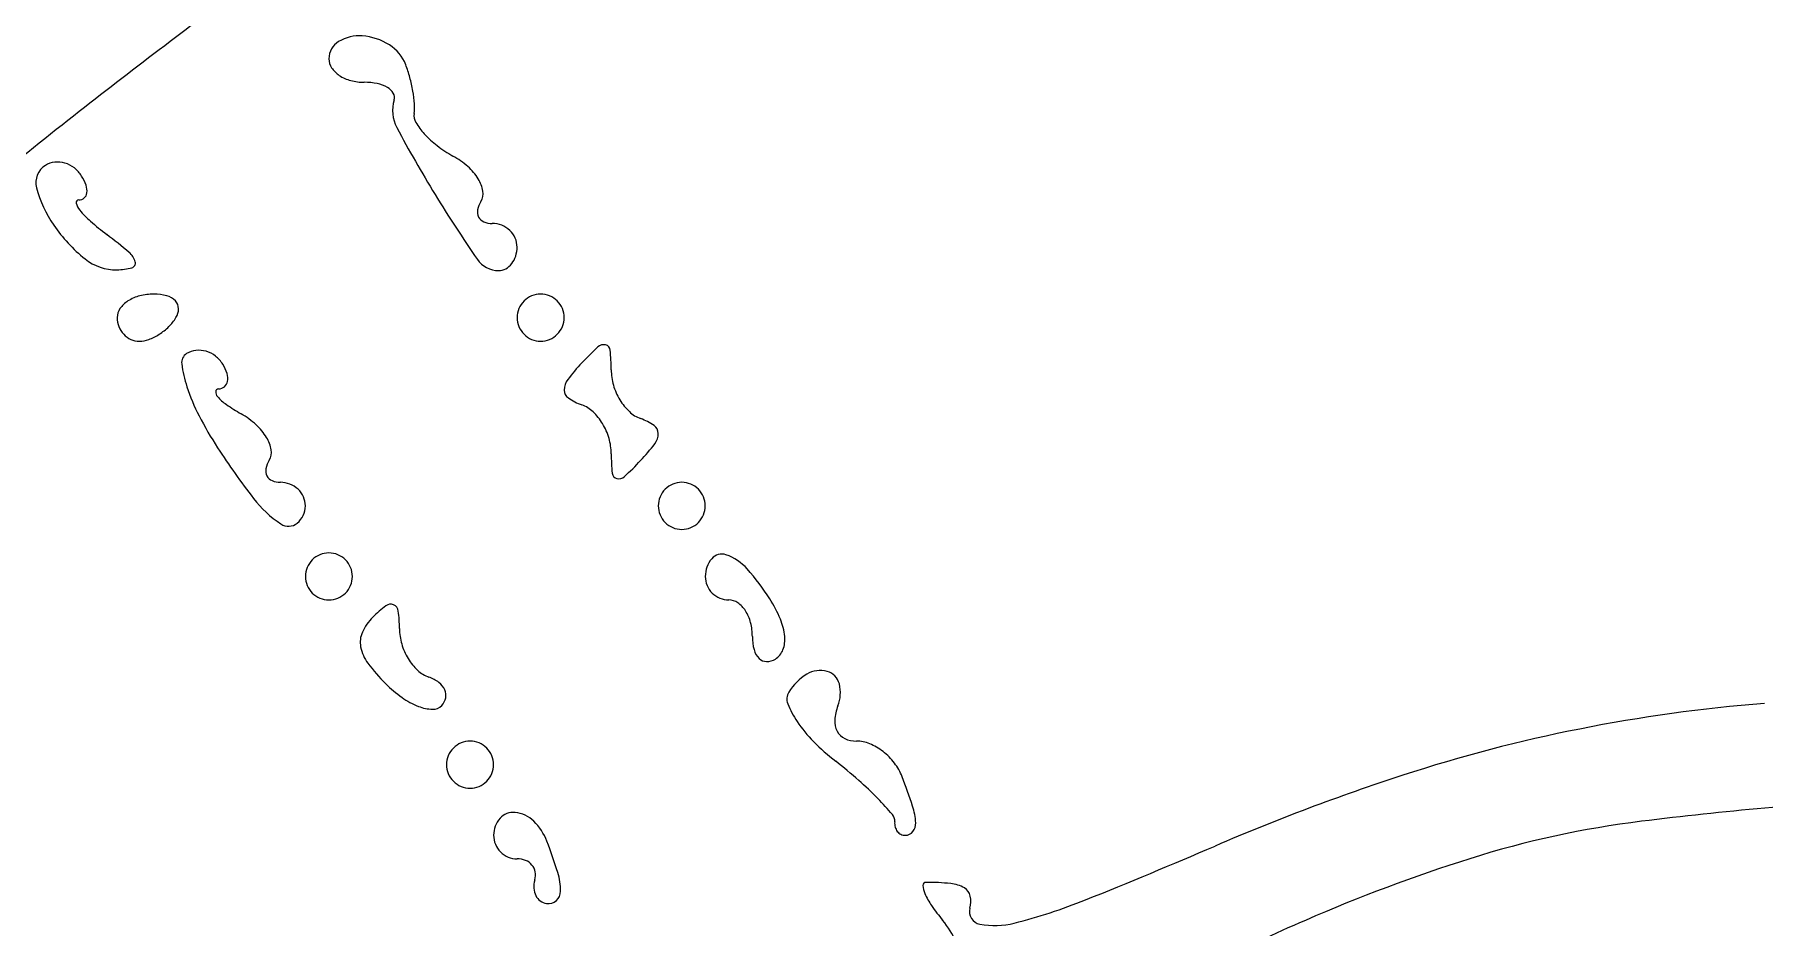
# Model space of a CAD drawing. Header units: metres. Extents: x -22 to 82, y -7 to 32.
# Drawn here: x 10.1426 to 10.2981, y 28.0825 to 28.1627 of the extents above; entities that cross this region are included whole.
import ezdxf

# ---------------------------------------------------------------- set-up
doc = ezdxf.new("R2010")
doc.units = ezdxf.units.M
doc.header["$LTSCALE"] = 2
doc.header["$MEASUREMENT"] = 0
doc.layers.add('ZSILUETAEDIFICIO', color=253, linetype='CONTINUOUS')
doc.layers.add('ZVEREDA', color=253, linetype='CONTINUOUS')

msp = doc.modelspace()

# ---------------------------------------------------------------- hatches: boundary and pattern name
at = {"layer": 'ZVEREDA'}
h = msp.add_hatch(dxfattribs=at)
h.set_pattern_fill('AR-SAND', color=256, scale=0.08)
h.set_pattern_definition([(37.50000000000001, (100.3217642182751, 117.4581959786875), (-0.0050394686487687, 0.1541459015210527), [0, -0.1216, 0, -0.136, 0, -0.13]), (7.499999999999999, (100.3217642182751, 117.4581959786875), (0.1415821364214182, 0.2257716852183792), [0, -0.0656, 0, -0.1096, 0, -0.042]), (327.5, (100.2233642182753, 117.4581959786875), (0.2491313489401196, 0.0004527242829572), [0, -0.04, 0, -0.144, 0, -0.188]), (317.5, (100.2233642182753, 117.4581959786875), (0.2404901283657835, 0.0702140451947399), [0, -0.02, 0, -0.0944, 0, -0.108])])
h.paths.add_polyline_path([(31.4583351261974, 30.10001185127862), (-5.580466054143699, 30.14202237673669), (-5.496152509190097, 24.7095630808688), (0.5053741138006274, 24.71459050236479), (0.5053741138006274, 23.02514520136083), (2.905374113800207, 23.02514520136083), (2.905811148500817, 24.71459050236479), (7.70575982083821, 24.71459050236479), (7.70575982083821, 23.02524487001511), (10.1053227861378, 23.02524487001511), (10.1057598208379, 24.71459050236479), (12.50561829493628, 24.71459050236479), (14.90575982083172, 24.71459050236479), (14.90575982083172, 23.02514520136083), (17.30547676903481, 23.02514520136083), (17.30591380373539, 24.71459050236479), (22.10547676902863, 24.63459050236452), (22.10547676902863, 23.02461800278962), (24.5050398048495, 23.02461800278962), (24.5050398048495, 24.63406330379348), (31.4583221007949, 24.61459050236454), (29.30561829493013, 24.61459050236454), (29.30561829493013, 20.61092766967829), (30.50572014345363, 20.61326742045304), (30.50572014345363, 24.61459050236454), (31.4583221007949, 24.61459050236454)])
h.paths.add_polyline_path([(3.274978631708791, 29.84745587849517), (21.85115500656482, 29.84745587849517), (21.85115500656482, 26.26298918530352), (3.274978631708791, 26.26298918530352)], flags=16)
edge = h.paths.add_edge_path(flags=0)
edge.add_line((4.190763625501631, 28.45334721717251), (4.191796270515823, 28.45334721717251))
edge.add_arc((4.030850849770815, 28.47872758158093), 0.1629343160792154, 351.0385129392877, 357.3660182868147)
edge.add_arc((4.112611057247875, 28.47496619707363), 0.0810876329450389, 344.53720768220717, 357.3660765305271, ccw=False)
edge = h.paths.add_edge_path(flags=0)
edge.add_arc((4.129473601766023, 28.48361260777853), 0.0424070857397566, 8.446156974039805, 17.04280200703507)
edge.add_arc((4.048520085864993, 28.46875624364435), 0.1245244297232045, 3.3254775150875844, 12.657113459455672, ccw=False)
edge.add_arc((4.009668740244905, 28.46649875537224), 0.1634413066505545, 3.325477516473139, 5.867953198212037)
edge.add_arc((4.024461425057098, 28.46801930679646), 0.148570677863494, 5.867861931155238, 8.446156969658695)
edge = h.paths.add_edge_path(flags=0)
edge.add_arc((4.187625943115307, 27.71049756740979), 0.005506773619038, 0, 44.649192788606285, ccw=False)
edge.add_line((4.193132716734738, 27.71049756740979), (4.193170576032799, 27.71059180186387))
edge.add_arc((4.083131412969806, 27.72142825678299), 0.110571452748189, 354.3757511834748, 357.7808422671732)
edge.add_arc((4.083495542828814, 27.72707965905653), 0.1105714527485412, 354.8460124112327, 363.6003750095574)
edge.add_arc((4.265141154600997, 27.71569919341579), 0.0736096129205384, 165.585485692761, 181.0365879312016)
edge = h.paths.add_edge_path(flags=0)
edge.add_ellipse((4.155844521799992, 27.55226263330349), major_axis=(-0.004886144824328529, 0.5517489951021792), ratio=0.0764573230342362, start_angle=264.41174822548277, end_angle=281.9145976805995, ccw=False)
edge.add_arc((-177.0033036909715, 27.24610176780652), 181.2017851309283, -3.410605131648481e-12, 0.07993633669821065, ccw=False)
edge.add_line((4.198481439956822, 27.24610176779618), (4.210484766247419, 27.6590139235833))
edge.add_ellipse((4.18687514976483, 27.77778923014426), major_axis=(0.01575538398604225, -0.1077800230216994), ratio=0.5161088083865675, start_angle=337.05526251174393, end_angle=345.80434126128097, ccw=False)
edge = h.paths.add_edge_path(flags=0)
edge.add_arc((387.0379938681306, 26.57348742740584), 383.1770730560518, 179.7962796488156, 179.8227156500893, ccw=False)
edge.add_arc((63.47661150482531, 27.72394417231078), 59.61364541384286, 179.6242268241421, 179.7962796450261, ccw=False)
edge.add_arc((107.9126775625507, 27.43250698258277), 104.0506671673548, 179.4892207827528, 179.6242268252662, ccw=False)
edge.add_arc((4.908773407262004, 28.32581589378475), 1.043191389333353, 173.5744382351789, 178.1175676432889, ccw=False)
edge.add_arc((3.941956756071903, 28.43638332363668), 0.0700943375474026, 136.9440126095541, 174.9430767679891, ccw=False)
edge.add_arc((3.939591411760631, 28.44492007257332), 0.0627084935053294, 98.57263522089539, 141.1716653543758, ccw=False)
edge.add_arc((3.971787529488921, 28.27408536092594), 0.2365196678389941, 91.78341864015289, 100.1162303726033, ccw=False)
edge.add_arc((4.161354391850892, 22.18584956753244), 6.327705978506592, 91.01273401402932, 91.78341864030182, ccw=False)
edge.add_line((4.049514576590127, 28.51256710557305), (4.169165289891879, 28.51468221717266))
edge.add_line((4.169165289891879, 28.51468221717232), (4.179750299263304, 28.53043944484654))
edge.add_arc((4.190827730734469, 28.52494372944767), 0.0123657743692955, 51.76101418273163, 153.6131534045893, ccw=False)
edge.add_line((4.198481439891822, 28.53465625290397), (4.198481439891822, 28.53636044799151))
edge.add_arc((4.193339192636984, 28.51586697619842), 0.0211287740527576, 75.9140893002533, 183.0668013861589)
edge.add_line((4.172240678425823, 28.51473658199643), (4.049514576590127, 28.51256710557305))
edge.add_arc((4.161354391844498, 22.18584956753244), 6.327705978506354, 91.01273401397248, 91.78341864024476)
edge.add_arc((3.971787529489319, 28.27408536092594), 0.2365196678390667, 91.78341864027549, 100.1162378328985)
edge.add_arc((3.941258338745911, 28.44519436956017), 0.0627084935053418, 100.1162378329312, 120.5228893311077)
edge.add_arc((3.942263761789718, 28.43729516592452), 0.0700943375474093, 117.9506432260986, 158.4595108276586)
edge.add_arc((4.001405707587139, 28.41591235581501), 0.1329691207264811, 159.2459526752788, 175.8968395766796)
edge.add_arc((4.909294928725814, 28.35078371074917), 1.04319138933335, 175.8968395763732, 179.4892207827571)
edge.add_arc((107.9126775622392, 27.43250698108915), 104.0506671670563, 179.4892207819287, 179.6242268244366)
edge.add_arc((63.47661150489225, 27.72394417644966), 59.6136454138861, 179.6242268281098, 179.7962796489794)
edge.add_arc((387.0379938451551, 26.57348740949783), 383.1770730331307, 179.7962796461218, 179.8227156473993)
edge.add_line((3.862755088178147, 27.75911035599103), (3.884622839891307, 27.72070371717251))
edge.add_arc((3.929255688633731, 27.74845655913333), 0.0525576961415898, 211.8734753522308, 222.0820973833024)
edge.add_arc((3.940104661909288, 27.75825274944765), 0.0671749997825091, 222.0818102784924, 230.2563674642507)
edge.add_arc((3.958449832274908, 27.78343227505326), 0.0982851158739191, 231.4181484407944, 254.9741783521728)
edge.add_arc((3.959368323424485, 27.7758030788865), 0.0911999037654329, 253.1739702547738, 268.217256623099)
edge.add_arc((3.968627737210397, 41.24924821526616), 13.56460629090511, 269.9489048779313, 270.3532500274084)
edge.add_arc((4.049525169780992, 16.95504494612499), 10.72985513343538, 89.5075836061958, 89.98540653837108, ccw=False)
edge.add_arc((4.130247462298712, 27.54011210430104), 0.1448483138350315, 64.17034698782749, 85.44946313993978, ccw=False)
edge.add_arc((4.191746138397974, 27.66642980881176), 0.0043674083606586, 1.4282544963651844, 68.34992075025048, ccw=False)
edge.add_arc((4.197384248272812, 27.67701561994579), 0.0105538936861254, 212.0429010611537, 263.0773218994982, ccw=False)
edge.add_arc((4.200612712082403, 27.70999352945552), 0.0404527841329601, 231.8085000024286, 252.4850053579366, ccw=False)
edge.add_arc((4.161788889977004, 27.66257060467501), 0.0208577567284913, 48.53142696656482, 82.63062587060486)
edge.add_arc((4.11933816690663, 27.13308106570912), 0.5520225538390414, 85.31102351279071, 89.99478211468639)
edge.add_arc((4.118411279294634, 16.9552485283175), 10.72985513343608, 89.99478211606726, 90.35325002811415)
edge.add_arc((4.073781246147718, 41.2494889468843), 13.56460629090747, 269.50474175352076, 269.9090879921701, ccw=False)
edge.add_arc((3.956613111675125, 27.77658927219733), 0.0911999037654514, 239.2648217281377, 269.94890487625094, ccw=False)
edge.add_arc((3.940104661909288, 27.75825274944765), 0.0671749997825307, 215.766892496466, 243.3781184107606, ccw=False)
edge.add_line((3.885598753388649, 27.71898970661965), (3.862755088177721, 27.75911035598011))
edge = h.paths.add_edge_path(flags=0)
edge.add_arc((3.982208672812931, 27.77710128656037), 0.0039699795081061, 57.093542815945284, 128.0095147918335, ccw=False)
edge.add_arc((3.983777369758798, 27.77691396217733), 0.0035691351575788, -36.39606693346491, 80.51639118771561, ccw=False)
edge.add_arc((3.985008823383225, 27.77555727172944), 0.0018093348073117, 293.7971605359992, 335.12409378026587, ccw=False)
edge.add_arc((3.984854518882713, 27.77590723729099), 0.002191808038586, 257.1681723130867, 293.7964911424778, ccw=False)
edge.add_arc((3.98554989726631, 27.77896024180501), 0.0053230039216045, 238.282669802615, 257.1684968903267, ccw=False)
edge.add_arc((3.980302814458611, 27.77683864407101), 0.0034331700992157, 99.02971341141892, 315.4979837284754, ccw=False)
edge = h.paths.add_edge_path(flags=0)
edge.add_arc((4.003867887505493, 27.77651366478631), 0.0041965817445002, 179.5419055987072, 270.4580944011244)
edge.add_arc((4.003949051078308, 27.77651352882827), 0.0041965817444636, 269.3499522369119, 383.1232100615633)
edge.add_arc((4.003864094692489, 27.77672872215237), 0.0041965817444639, 19.96411019100292, 182.4788541983977)
edge = h.paths.add_edge_path(flags=0)
edge.add_arc((3.979353550216473, 28.42993420992462), 0.0009651872828333, 125.0907544769644, 237.6009057839097)
edge.add_arc((3.995965221876986, 28.40704187017155), 0.0279429480104366, 127.8062335931203, 268.779035296377)
edge.add_line((3.995369806797299, 28.37910526650563), (4.002718144077988, 28.38645734180113))
edge.add_arc((4.10007393273122, 28.38764962442366), 0.0973630891154655, 166.3647067637932, 180.7016464897838, ccw=False)
edge.add_arc((3.991574634341134, 28.42003595056144), 0.0167827455633406, 325.7976337708378, 488.477492724186)
edge.add_arc((3.995342312636922, 28.45231582363164), 0.0238394652163404, 233.4109544616884, 272.5958997522416)
edge.add_arc((3.987035091752404, 28.42505208948006), 0.0100004255996245, 20.17316381762081, 145.4473270086913)

# ---------------------------------------------------------------- linework, layer by layer
at = {"layer": 'ZSILUETAEDIFICIO'}
for centre, radius, start, end in [((10.64597300065023, 27.51584860841149), 0.8117338022018764, 126.5982536306381, 127.9673772906343), ((10.17175721922902, 28.1590081015778), 0.0035887579512211, 85.62267568696828, 121.0627545313758), ((10.1716214243763, 28.15723477430993), 0.005367276952540999, 57.96844614389644, 85.62213592258173), ((10.17083953829774, 28.16053155802967), 0.0018102591880238, 121.0621194006279, 179.9997396877686), ((10.17253718547292, 28.15869846258266), 0.0036407191791775, 20.99387431637944, 57.96879228099235), ((10.1704822740169, 28.16053155989903), 0.0014529949069988, 179.9997494003036, 213.718132452904), ((10.17133755254082, 28.16110239081763), 0.0024812698169502, 213.7188989388603, 236.3102772437661), ((10.16537906990175, 28.15595169465706), 0.0113077494103832, 14.92125406156435, 20.99341464021985), ((10.17187073659784, 28.16190216565184), 0.0034424800042251, 236.3101694231716, 255.1579817212552), ((10.17220176619122, 28.16315127076132), 0.0047347045072178, 255.157728932398, 270.0001563293731), ((10.17220177304063, 28.15234417263542), 0.0060723936187475, 78.797464188043, 89.99994273570171), ((10.17281336499192, 28.15543203366684), 0.0029245482506628, 59.45010817961905, 78.79817487124909), ((10.17355390683289, 28.15668682192751), 0.0014675321927533, 30.5573567140126, 59.4481767498472), ((10.16265267422088, 28.15522530390729), 0.0141292520095921, 9.782632141336263, 14.92074418073214), ((10.16414582100899, 28.15548256634361), 0.0126141047376281, 4.507899018745044, 9.783449960443503), ((10.17799691635238, 28.1558801362508), 0.0032496779310419, 162.9987808301657, 208.0996618370784), ((10.17416966105912, 28.15705034213903), 0.0007524795997425, 342.9982370327525, 30.55850572254252), ((10.17298001035923, 28.15617899794427), 0.0037525067757839, 351.4953550153622, 4.508807014011918), ((10.381093356619, 27.85527729428514), 0.3811840854257664, 127.9673793855304, 131.123031480415), ((10.17791549114261, 28.15544094348598), 0.0012378534266123, 171.4938512119419, 210.5144586446256), ((10.18221593023762, 28.15797560335716), 0.0062296744441746, 210.5148205345039, 222.3004755972679), ((10.27778942242981, 28.20916248475243), 0.1163759477848107, 208.0991708605943, 211.5121427186227), ((10.1840748296124, 28.15966719750929), 0.0087430382574255, 222.3009489528746, 232.5868801160408), ((10.18597269532779, 28.16214840102231), 0.011866860458631, 232.587102716832, 240.7677557101248), ((10.1763461589637, 28.14494663480133), 0.0078453429569707, 48.73881759202606, 60.7672087195315), ((10.14449835398113, 28.14941031729478), 0.0018106148678424, 121.7175973082269, 194.8241285619719), ((10.14460865737351, 28.14923183117168), 0.0020204341579431, 96.41462849576955, 121.7174133159392), ((10.1446416469023, 28.14893829176879), 0.0023158215137368, 73.5715050938651, 96.41433147064612), ((10.14457654913829, 28.14871738626135), 0.0025461190622232, 51.91549258911292, 73.57231795131179), ((10.1444233421669, 28.14852193691263), 0.0027944591980552, 31.71735870121299, 51.91484013461404), ((10.14314299952522, 28.14773060097633), 0.0042996136230875, 19.51554764936026, 31.71786018778006), ((10.17827417979763, 28.14714419462763), 0.0049218974686071, 31.68295401617145, 48.73928753101595), ((10.15324458291411, 28.15172510626678), 0.0108579773859089, 194.824102114024, 214.4026609020336), ((10.1465740502338, 28.14855688030076), 0.0007035977672229, 310.5352077762847, 353.1524092686911), ((10.14575257241199, 28.14865552221306), 0.0015309767846365, 353.1526132600445, 19.5146302451107), ((10.2870763810572, 28.21485654508899), 0.127269520367035, 211.512256756145, 214.6475153954466), ((10.17985757237813, 28.14812147320504), 0.0030611972021412, 9.560253258715747, 31.68285797284432), ((10.18156728221149, 28.14840941236577), 0.0013274104001817, 328.2832783010871, 9.560967490148922), ((10.1465423600832, 28.14761200763775), 0.0002295586164887, 90.00149094751372, 193.1862781778835), ((10.14784574602089, 28.14791732649229), 0.0015682275469133, 193.1842059495097, 219.0478589167761), ((10.14654234256821, 28.1485939272348), 0.0007523609806313, 270.000878937848, 310.536782233656), ((10.15289988733983, 28.15201736736532), 0.0080762748440076, 219.0494187621218, 228.9069185515506), ((10.18337190292482, 28.14676076976895), 0.0009924010730383, 168.7845143491994, 207.0364772597127), ((10.1846425026672, 28.14650878713684), 0.0022877461821645, 148.2813546066714, 168.7835264573521), ((10.15605255758214, 28.15364792165326), 0.0142612024366703, 214.402539752607, 231.1534355416188), ((10.1654653478833, 28.16642434525886), 0.0271930687867657, 228.906099306415, 232.8973781188419), ((10.1833075525098, 28.14672794997364), 0.0009201645550218, 207.0375865199642, 247.1547177963992), ((10.1837094821455, 28.14768185585564), 0.0019552896017599, 247.1531752934588, 269.99917845967), ((10.18370945456192, 28.14337580467998), 0.0023507615742347, 68.67167843960729, 90.00001102826569), ((10.18374557490162, 28.14346829181119), 0.0022514713515333, 46.64214258864526, 68.6718784570038), ((10.18382037054673, 28.14354752347464), 0.0021425124381834, 23.9884219022925, 46.64175955876549), ((10.12072646184447, 28.10727421096277), 0.046970981205547, 49.76879250385169, 52.89763521423681), ((10.18396428935532, 28.14361156074983), 0.0019849897539333, 0.0001588778879136707, 23.9885448539939), ((10.18327568416433, 28.14361158925163), 0.0026735949451074, 342.4088042998001, 359.9995071584332), ((10.14988111128261, 28.14598500595463), 0.0044221462609025, 231.1538758850869, 271.207223358439), ((10.1499245324128, 28.14178733991463), 0.0017638645649863, 16.05456064113487, 49.76823426853636), ((10.1512173315129, 28.14215938043196), 0.0004185974318163, 284.8911434816504, 16.05407810892274), ((10.18429028708871, 28.14382327131744), 0.0023267050633104, 214.6471361144948, 269.9998035037139), ((10.18406673742291, 28.14321224484985), 0.0017732311841599, 298.8730716036524, 321.8894739264835), ((10.18374890732713, 28.14346149487983), 0.0021771390272798, 321.8906107483868, 342.4102887321406), ((10.14985373761121, 28.14728709155077), 0.0057245195615381, 271.2065693071729, 284.8917641407953), ((10.18429029033649, 28.14280684514512), 0.0013102788911322, 269.9995090553229, 298.8727352086472), ((10.15292641734572, 28.13569913625076), 0.0036367777442557, 104.2562324344914, 122.6776165178263), ((10.15329155895299, 28.13426170181793), 0.0051198644365102, 89.9994946600864, 104.2552922673517), ((10.15329163102729, 28.13491194514449), 0.0044696211096735, 74.86923901035065, 90.00034505826788), ((10.15402363737689, 28.1376191475245), 0.0016651999534488, 43.25836411132653, 74.86882719392771), ((10.18807618817823, 28.13725461574563), 0.0021293174223537, 112.6232414551537, 134.9992115269353), ((10.18806430226533, 28.13728327538212), 0.0020982908721129, 90.00063228884795, 112.6246928624542), ((10.18806425595383, 28.13728327538212), 0.0020982908721548, 67.37530713754586, 89.99936771115203), ((10.18805237004082, 28.13725461574563), 0.0021293174223536, 45.00078847306464, 67.37675854484628), ((10.15140279851971, 28.13726655287064), 0.0014085194102971, 145.0623059158963, 179.9994555881), ((10.15234169299882, 28.13661068535436), 0.0025538076016652, 122.6771825818017, 145.0629138449642), ((10.15450274157891, 28.13806997121065), 0.0010073376332288, 359.9741227873168, 43.25854611382499), ((10.15398146458099, 28.13807021106766), 0.0015286146864341, 328.2823266724847, 359.9739568894244), ((10.18804756998162, 28.13726654309778), 0.0020982908723822, 157.3753071203533, 179.9993676925357), ((10.18807622961842, 28.13725465718477), 0.0021293174230358, 135.0007884600759, 157.3767585326241), ((10.18805232860061, 28.13725465718477), 0.0021293174231576, 22.62324146737595, 44.9992115399241), ((10.18808098823749, 28.13726654309886), 0.0020982908719379, 0.0006322764196846798, 22.62469285098589), ((10.15222172574587, 28.13726656990349), 0.0022274466364001, 180.0000938708074, 201.2518563332101), ((10.15212727082172, 28.13722985686354), 0.0021261077022185, 201.2524087447893, 223.2589830359), ((10.15204788311013, 28.13715515495602), 0.0020170995202381, 223.2590256275395, 245.9268880760854), ((10.1511245028835, 28.13990345617219), 0.0049073247649513, 290.489652840213, 302.6773391504502), ((10.15085854660239, 28.1403179950895), 0.0053998440591367, 302.677861565573, 314.3633974043989), ((10.15164422979819, 28.13951470206837), 0.0042761992039508, 314.3629643004558, 328.2824491789308), ((10.18804756998199, 28.13726658941056), 0.0020982908728825, 180.0006323074643, 202.6246928805928), ((10.18807622961799, 28.13727847532328), 0.0021293174226753, 202.6232414720938, 224.9992115442445), ((10.18807618817871, 28.13727851676254), 0.0021293174227384, 225.0007884644147, 247.3767585358996), ((10.1880523700404, 28.13727851676254), 0.0021293174226753, 292.6232414641004, 314.9992115355853), ((10.18805232860112, 28.13727847532328), 0.002129317422616, 315.0007884557555, 337.3767585279062), ((10.18808098823712, 28.13726658940948), 0.0020982908723822, 337.3753071480579, 359.9993677235803), ((10.15198447814711, 28.13701313375054), 0.0018615674966173, 245.9256453086045, 269.9992601682414), ((10.15198448352589, 28.13760214881728), 0.0024505825633884, 269.9993122343381, 290.4889795567297), ((10.15729854530289, 28.13231434378156), 0.0020182469142911, 96.39912484580964, 121.7161728251719), ((10.1573316681208, 28.13201964247065), 0.0023148037879887, 73.55623765065208, 96.40087933816312), ((10.15726613565022, 28.1317976457085), 0.0025462709930936, 51.90349102492171, 73.55600066756516), ((10.18806430226482, 28.13724985712594), 0.0020982908719275, 247.3753071490038, 269.9993677235803), ((10.1880642559542, 28.13724985712594), 0.0020982908719379, 270.0006322764197, 292.6246928509962), ((10.21279944334881, 28.11335206224277), 0.0289166961663988, 132.6211945601364, 136.6686059679396), ((10.19373256033779, 28.13407173922917), 0.0007590854338035, 76.86542892371622, 132.6204643026136), ((10.19378225757941, 28.13428465343947), 0.0005404481164487, 5.810350247568093, 76.8669887933672), ((10.17701046414891, 28.13257834813982), 0.017398814960456, 359.9998949975142, 5.809130126502235), ((10.15673521088797, 28.1332259418798), 0.0009466328261403, 121.7180045095868, 187.4078421258966), ((10.16685073954591, 28.13454109095898), 0.0111472963893029, 187.4076555154467, 198.2346840393085), ((10.15711204889863, 28.13160116675846), 0.0027959642119265, 31.71685098296416, 51.90273457039128), ((10.15622069197232, 28.13105021087006), 0.0038438523537439, 18.07743622778285, 31.71787062545744), ((10.2052987900245, 28.12042787406438), 0.018605201939592, 136.6681360413766, 142.7130428836996), ((10.15915603813912, 28.13166717512951), 0.0007814319628286, 308.9099464613034, 350.1942905017452), ((10.15847262044892, 28.1317853015363), 0.0014749833937469, 350.1939253832487, 18.07638613771699), ((10.19173031031301, 28.1307594324083), 0.0015510312037736, 142.7138406903782, 180.000596743954), ((10.19932391462379, 28.13257831299853), 0.0049146355145251, 179.9999620463248, 196.3023949133826), ((10.19999115107998, 28.132773438681), 0.0056098178791575, 196.3022166309309, 211.0649923270296), ((10.17333228219348, 28.13667634299429), 0.0179714957078578, 198.2343225935486, 207.2828096357502), ((10.15943125961923, 28.13056236987705), 0.0005824106814383, 175.0408881269517, 222.1849129229219), ((10.15911790247884, 28.13058955308077), 0.000267876702786, 92.14973625686603, 175.0394659117625), ((10.16251327887611, 28.13335559975013), 0.004741854853772, 222.1858432922983, 235.3057478342041), ((10.15907354990779, 28.13176932656711), 0.0009127301882819, 272.1539213008041, 308.9115646858911), ((10.19104315661181, 28.13075939995952), 0.0008638775028762, 179.9989192837146, 235.6630582711546), ((10.19366013498143, 28.13459070485698), 0.0055036482946961, 235.664622528916, 249.8642580923261), ((10.19950580176712, 28.13248110954402), 0.0050432313650864, 211.0654591986436, 226.6241317881771), ((10.18734792019791, 28.14390528611744), 0.0337415853499602, 207.2831981253893, 212.9300439116085), ((10.17125787643931, 28.14598764071553), 0.0201053325027617, 235.3066091514005, 239.7934412795699), ((10.15710652514352, 28.12167953422613), 0.008021963574149, 47.89551358161417, 59.79362596370488), ((10.190749602735, 28.12665276642883), 0.0029510583499925, 46.62361637432865, 69.86347286667018), ((10.1893127564515, 28.12513202296429), 0.0050432313654759, 31.06545919599322, 46.62413178441718), ((10.19806895548501, 28.13096036607936), 0.0029510583506171, 226.6236163615006, 249.863472851601), ((10.19515842323773, 28.12302242765304), 0.0055036482927748, 55.66462252080887, 69.8642580849796), ((10.15907361591621, 28.12385637838543), 0.0050880077833349, 31.16001834335363, 47.89427289315478), ((10.16070484488702, 28.12484268106283), 0.003181780901802, 9.558245157354394, 31.16078219167993), ((10.18882740713863, 28.12483969382725), 0.0056098178795302, 16.30221662740203, 31.0649923246343), ((10.19777540160683, 28.12685373254868), 0.0008638775026885, 359.9989192837146, 55.66305826263999), ((10.19708824790561, 28.12685370009996), 0.0015510312037736, 322.7138406903783, 0.0005967439540558026), ((10.21609064436265, 28.16252101251382), 0.0679861391017651, 212.9299289900657, 217.6201941451359), ((10.16252468648261, 28.12514908055078), 0.0013363259239371, 328.2842300796814, 9.55992281709364), ((10.18949464359622, 28.12503481951131), 0.0049146355131608, 359.9999620277735, 16.30239489599843), ((10.21180809407201, 28.12503478437276), 0.0173988149627259, 179.9998950117403, 185.8091301407887), ((10.1835197681942, 28.13718525843967), 0.0186052019369748, 316.6681360520105, 322.7130428942773), ((10.1643369029255, 28.12349576976914), 0.0009924010734401, 168.7845143671854, 207.0364772477783), ((10.1656075026674, 28.12324378713703), 0.002287746182045, 148.2813546115005, 168.7835264629467), ((10.1760191148698, 28.1442610702718), 0.0289166961710984, 312.6211945515988, 316.6686059593874), ((10.16427255251, 28.12346294997326), 0.0009201645547117, 207.0375864821414, 247.1547177538154), ((10.16467448214573, 28.12441685585651), 0.001955289602565, 247.1531752889576, 269.99917845967), ((10.16467445456172, 28.12011080468102), 0.0023507615730978, 68.67167842951363, 90.00001101719226), ((10.16471057490139, 28.12020329181001), 0.0022514713525923, 46.64214260011067, 68.67187846752294), ((10.16478537054692, 28.12028252347483), 0.0021425124380181, 23.98842189673168, 46.64175955458159), ((10.19503630063971, 28.1233284790685), 0.0005404481163306, 185.8103502475681, 256.866988740954), ((10.19508599788082, 28.12354139327914), 0.0007590854338035, 256.8654289237163, 312.6204643026136), ((10.20076622961849, 28.12033465718582), 0.0021293174225985, 135.0007884903646, 157.3767585608543), ((10.20076618817822, 28.12033461574453), 0.0021293174234792, 112.6232414433818, 134.9992115139558), ((10.20075430226532, 28.12036327538203), 0.0020982908721129, 90.00063228884795, 112.6246928624542), ((10.20075425595383, 28.12036327538203), 0.0020982908721548, 67.37530713754586, 89.99936771115203), ((10.2007423700409, 28.12033461574566), 0.0021293174223536, 45.00078847306464, 67.37675854484628), ((10.20074232860023, 28.1203346571848), 0.0021293174234791, 22.62324146267989, 44.99921153126494), ((10.17040050012812, 28.12730921508302), 0.0103019995270822, 217.6202449681743, 236.5197298095739), ((10.16490469488264, 28.12034656178076), 0.0020095842269306, 309.2144645073606, 0.0001275408411799606), ((10.164929289356, 28.12034656074985), 0.0019849897535178, 0.0001588778879136707, 23.98854485932656), ((10.20073756998113, 28.1203465430977), 0.0020982908719275, 157.3753071155864, 179.9993676925357), ((10.20073756998161, 28.12034658941053), 0.0020982908724627, 180.0006323074643, 202.6246928853807), ((10.20077098823751, 28.12034654309883), 0.0020982908719379, 0.0006322764196846798, 22.62469285098589), ((10.20077098823711, 28.12034658940934), 0.0020982908723822, 337.3753071480579, 359.9993677235803), ((10.16539670130692, 28.11974362741978), 0.0012313810625341, 236.519390848614, 309.2140446583782), ((10.20076622961801, 28.12035847532212), 0.0021293174221929, 202.6232414438527, 224.9992115139558), ((10.2007661881787, 28.12035851676376), 0.0021293174237878, 225.000788477385, 247.3767585476727), ((10.20074237004039, 28.12035851676251), 0.0021293174226753, 292.6232414641004, 314.9992115355853), ((10.20074232860063, 28.12035847532326), 0.0021293174230358, 315.0007884644147, 337.3767585326241), ((10.20075430226481, 28.12032985712597), 0.0020982908719275, 247.3753071490038, 269.9993677235803), ((10.20075425595434, 28.12032985712597), 0.0020982908719379, 270.0006322764197, 292.6246928509962), ((10.1690411881784, 28.11398961574565), 0.0021293174226753, 112.6232414641004, 134.9992115355853), ((10.16902930226502, 28.11401827538117), 0.0020982908731622, 90.0006322764197, 112.6246928505159), ((10.1690292559544, 28.11401827538231), 0.0020982908719275, 67.37530714900383, 89.9993677235803), ((10.16901737004062, 28.11398961574565), 0.0021293174227384, 45.0007884644147, 67.37675853589961), ((10.2053608850172, 28.11400158284482), 0.0024916059078903, 140.2573748178364, 180.0003815135402), ((10.20434460533741, 28.11484656698445), 0.0011699317488186, 70.80273596977885, 140.2564153691008), ((10.2032209733058, 28.11161932022156), 0.0045871924369623, 41.82737206909274, 70.8032243655943), ((10.16901256998173, 28.11400154309899), 0.0020982908723822, 157.3753071537919, 179.9993677297945), ((10.16901256998173, 28.11400158940916), 0.0020982908723577, 180.0006322702055, 202.6246928462081), ((10.16904122961773, 28.11398965718496), 0.002129317422616, 135.0007884557555, 157.3767585279062), ((10.1690173286008, 28.11398965718496), 0.0021293174229968, 22.62324146737595, 44.9992115355853), ((10.16904598823723, 28.11400154309899), 0.0020982908723577, 0.0006322702055423879, 22.62469284620816), ((10.16904598823723, 28.11400158940916), 0.0020982908723822, 337.3753071537919, 359.9993677297945), ((10.20496756998199, 28.11400158941029), 0.002098290872795, 180.0006323012502, 202.6246928748587), ((10.1920071300444, 28.10158341796006), 0.0196360998689536, 31.98503657704321, 41.82720944322864), ((10.16904122961773, 28.1140134753233), 0.0021293174226753, 202.6232414720938, 224.9992115442445), ((10.1690411881784, 28.11401351676255), 0.0021293174227384, 225.0007884644147, 247.3767585358996), ((10.16901737004062, 28.11401351676255), 0.0021293174226753, 292.6232414641004, 314.9992115355853), ((10.1690173286008, 28.1140134753233), 0.0021293174230358, 315.0007884644147, 337.3767585326241), ((10.20499622961799, 28.11401347532211), 0.0021293174221929, 202.6232414438527, 224.9992115139558), ((10.20499618817823, 28.11401351676363), 0.0021293174236129, 225.0007884860441, 247.3767585589613), ((10.16902930226502, 28.11398485712704), 0.0020982908730643, 247.3753071494841, 269.9993677235803), ((10.1690292559544, 28.11398485712584), 0.0020982908719379, 270.0006322764197, 292.6246928509962), ((10.18124438339265, 28.10205845727029), 0.0116985253903929, 127.3006686263779, 135.0001568790375), ((10.1745751931528, 28.11081279324196), 0.0006932313571799, 67.04767921194238, 127.2998838724578), ((10.17457030870924, 28.11080119579083), 0.0007058153965514, 7.550608547811729, 67.04969720014469), ((10.16334328825292, 28.10931337494054), 0.0120309908567594, 359.9997205143517, 7.5490309777907), ((10.20498430226482, 28.11398485712584), 0.0020982908719275, 247.3753071490038, 269.9993677235803), ((10.2049842657259, 28.11047804684387), 0.0014085194100479, 55.06230591060576, 89.99945557883746), ((10.20432839820998, 28.1095391523645), 0.0025538076012887, 32.67718258730369, 55.06291385331988), ((10.20341684910699, 28.10895442801734), 0.0036367777434387, 14.25623244497402, 32.67761653050514), ((10.19713055189979, 28.10478290462567), 0.0135957218661806, 23.29855459897518, 31.98547424128508), ((10.17624151156292, 28.10706125692269), 0.0046234472350544, 134.9997644714978, 155.2857045002964), ((10.2019794146733, 28.10858928641198), 0.005119864436182, 359.9994946448311, 14.25529225255612), ((10.2048869458369, 28.10812317869704), 0.0051506595355534, 5.369470981078018, 23.29778772027608), ((10.17401234081512, 28.10808725139447), 0.0021694979937388, 155.2861017366712, 190.9932850435499), ((10.1802744977042, 28.10931329215447), 0.004900218594744, 179.9997182159919, 196.3286018165494), ((10.1808937046255, 28.10949476061279), 0.0055454689410605, 196.3292373541999, 211.2113751461675), ((10.21168878670071, 28.10858928022378), 0.0045895075915325, 180.0004864992725, 194.7589257547008), ((10.20733210104871, 28.10835297278254), 0.0026947301127281, 339.2269702266245, 5.370036216302737), ((10.1753957663993, 28.10835600812794), 0.0035787873638327, 190.9935097487045, 216.9363564717021), ((10.1804030933269, 28.10919752081281), 0.0049718393178567, 211.2115536199648, 226.9203280574102), ((10.20889140674012, 28.10785227864937), 0.0016966705827434, 194.7573948296751, 225.7661642930394), ((10.20839995100249, 28.10734754580369), 0.0009921963207099, 225.7679938043581, 269.1209557719468), ((10.20840708117913, 28.10780837416098), 0.0014530798329256, 269.1186101838767, 301.7160214246927), ((10.20829654114482, 28.10798709038204), 0.0016632192658741, 301.7187642594422, 339.2284315955255), ((10.1863647923667, 28.11660251378595), 0.0173019206153196, 216.9359297470812, 224.9998460973927), ((10.17899868265681, 28.10769557277729), 0.0029155763908872, 226.9190612102358, 250.3453602635417), ((10.17684918367314, 28.10167710606567), 0.0034752206987164, 53.46758821877546, 70.34613693811932), ((10.21459819792631, 28.10098675195565), 0.0049629486387502, 121.639366133395, 148.2826912804457), ((10.21320585387019, 28.10324650490327), 0.0023086869043366, 74.48054182334855, 121.6395006744366), ((10.21340688651551, 28.10397052467351), 0.0015572757307201, 13.71587869513063, 74.47981058264105), ((10.18236501675912, 28.11260294520719), 0.0116455300964698, 225.0004915877301, 234.5001879360424), ((10.17953463220761, 28.10863461777728), 0.0067712404800214, 234.4989737480419, 248.7570543292012), ((10.17791390544448, 28.10311431286016), 0.0016865911059455, 24.48639142322899, 53.4672055671919), ((10.17838453230684, 28.10332867094803), 0.0011694460266367, 348.233402520463, 24.485675720739), ((10.21136927291883, 28.10298232847504), 0.001167124308082, 148.2828592351945, 201.3884352240214), ((10.21170414644229, 28.103554925136), 0.0033100012462557, 339.0062942591806, 13.71615254320561), ((10.1784906142432, 28.10594913529377), 0.0038899578366677, 248.7580368012686, 267.8109344769597), ((10.17838336726589, 28.10314352859098), 0.0010823020737092, 267.8110749312634, 317.1042109641974), ((10.17812622405398, 28.10338241626982), 0.0014332863385514, 317.1050697164522, 348.2357874516538), ((10.21777864224191, 28.10549256202353), 0.0080505309928898, 201.3879145896273, 214.1765642633105), ((10.21893135040574, 28.10078160772565), 0.0044310430364754, 159.0067211974793, 175.8672623683536), ((10.30961436164742, 27.95863027498177), 0.1444244163301759, 94.57863754551106, 101.2336192769332), ((10.22169750152563, 28.10815352434184), 0.0127874264470322, 214.1767529641305, 224.6719559218716), ((10.21640284710182, 28.10096430570576), 0.0018959478686791, 175.8672741805345, 207.6555750267057), ((10.21603430198712, 28.10077114601347), 0.0014798515250392, 207.654424327769, 244.7269042506816), ((10.30839419499063, 27.96477260878265), 0.1381620628469541, 101.2335355038322, 108.0572791706344), ((10.18173122961824, 28.09706965718499), 0.0021293174230358, 135.0007884644147, 157.3767585326241), ((10.18173118817842, 28.09706961574562), 0.0021293174226753, 112.6232414641004, 134.9992115355853), ((10.18171930226464, 28.09709827538228), 0.0020982908719379, 90.0006322764197, 112.6246928509962), ((10.18171925595399, 28.09709827538114), 0.0020982908730643, 67.3753071494841, 89.9993677235803), ((10.18170737004064, 28.09706961574562), 0.0021293174227384, 45.0007884644147, 67.37675853589961), ((10.18170732860131, 28.09706965718499), 0.0021293174226753, 22.6232414720938, 44.99921154424447), ((10.22781428407347, 28.11420064885425), 0.0213887486480717, 224.6719304608752, 231.8114244003011), ((10.21645686632314, 28.10166627078752), 0.0024697045335856, 244.7278499890892, 270.0002966417357), ((10.21645686690201, 28.096091673513), 0.0031048927410451, 67.41316266138291, 89.99977472676353), ((10.21564323718371, 28.09413571092733), 0.0052233315423515, 52.11352927905628, 67.41348440321173), ((10.18170256998181, 28.09708154309902), 0.0020982908723822, 157.3753071537919, 179.9993677297945), ((10.18170256998181, 28.09708158940919), 0.0020982908723577, 180.0006322702055, 202.6246928462081), ((10.18173598823731, 28.09708154309902), 0.0020982908723577, 0.0006322702055423879, 22.62469284620816), ((10.18173598823731, 28.09708158940919), 0.0020982908723822, 337.3753071537919, 359.9993677297945), ((10.18409072585774, 28.05861499625581), 0.0493326365041218, 48.6883952559345, 51.81150945426483), ((10.21533008046001, 28.09373318282252), 0.0057333276279937, 37.49722519445973, 52.11392547064872), ((10.21600990734279, 28.09425487894947), 0.0048763962234217, 20.99299239489856, 37.49630307240733), ((10.18173122961824, 28.09709347532328), 0.0021293174229968, 202.6232414673759, 224.9992115355853), ((10.18173118817842, 28.09709351676253), 0.0021293174227384, 225.0007884644147, 247.3767585358996), ((10.18170737004064, 28.09709351676253), 0.0021293174226753, 292.6232414641004, 314.9992115355853), ((10.18170732860131, 28.09709347532328), 0.002129317422616, 315.0007884557555, 337.3767585279062), ((10.19655330034198, 28.07279503720576), 0.0304543599907029, 44.20593647989083, 48.6884157959958), ((10.16756987793653, 28.07566665520432), 0.0567604834838196, 18.16149074828591, 20.99359155407624), ((10.32732181148342, 27.90671694653935), 0.1992252644057335, 108.0572795330618, 113.2439537453642), ((10.18171930226464, 28.09706485712582), 0.0020982908719275, 247.3753071490038, 269.9993677235803), ((10.18171925595399, 28.09706485712701), 0.0020982908731622, 270.0006322764197, 292.6246928505159), ((10.19651738714063, 28.07276034494168), 0.0305042927645688, 40.5848226443762, 44.20561463150425), ((10.32750351085065, 27.76541712186196), 0.3290731544160906, 93.18532966177011, 97.06205067842608), ((10.1861270593933, 28.09073658091177), 0.0022927802838708, 138.3574315206157, 180.0003662894127), ((10.18560254242973, 28.09120295346042), 0.0015909103532914, 83.70328894537309, 138.3570886254439), ((10.18546547779189, 28.08996051688598), 0.0028408844957049, 45.84961039004155, 83.70387929298451), ((10.21899431275349, 28.09201505521582), 0.0009077380200406, 354.7925006336019, 40.58574770795982), ((10.21596309708573, 28.09154148021895), 0.0058300041138219, 3.089236026040431, 18.16169738718633), ((10.1859325699813, 28.09073658940935), 0.0020982908719379, 180.0006322764197, 202.6246928509859), ((10.18397150946683, 28.08842164417717), 0.0049856620061022, 20.99348345998947, 45.84903031112815), ((10.22120462582981, 28.09181356631427), 0.0013117397730799, 174.7906323818316, 194.910565450102), ((10.22096743050338, 28.09175045502849), 0.0010662919077562, 194.9130759413462, 218.4146690259544), ((10.220870448856, 28.09167352454017), 0.0009425028145157, 218.4135570007043, 243.644117400746), ((10.22084677365481, 28.09162575011447), 0.0008891838604253, 243.6444409419359, 270.0003514806946), ((10.2208467753978, 28.09161331222873), 0.0008767459746472, 270.00024255801, 321.4533254014297), ((10.22062140374263, 28.09179289665855), 0.0011649177121398, 321.4527187827546, 3.08878083815712), ((10.29771423574292, 28.00587793936876), 0.0867741538661655, 97.06203654165151, 107.5096688573105), ((10.18596122961821, 28.09074847532349), 0.0021293174231576, 202.6232414673759, 224.9992115399241), ((10.185961188178, 28.09074851676252), 0.0021293174223536, 225.0007884730647, 247.3767585448462), ((10.14459363908441, 28.07331130044849), 0.0471631342328653, 17.35199744817643, 20.99318161337336), ((10.03785227420514, 28.58067070193016), 0.5342638475908865, 291.8902239529438, 293.2439928858891), ((10.18594930226502, 28.09071985712603), 0.0020982908721548, 247.3753071375459, 269.999367711152), ((10.18594930840499, 28.08653299835129), 0.0020885679030476, 68.47027624744041, 90.00080367121862), ((10.18619264829132, 28.08714990925847), 0.0014253987196254, 39.80499406239412, 68.4688719413272), ((10.18628142343661, 28.08722387522135), 0.0013098479083679, 9.652101886719576, 39.80539092403471), ((10.31655362404783, 27.94616183226663), 0.1493915316387944, 107.5096294857985, 113.5710260042293), ((10.18978264720249, 28.08609388104202), 0.0023321978692889, 164.4762265093992, 182.9208363761624), ((10.18592987846321, 28.08716407078833), 0.0016664435313861, 344.4762048491748, 9.652650257783106), ((10.18435626298449, 28.08573546833378), 0.0055046872266741, 359.6614384886263, 17.35306909844538), ((10.22270279477451, 28.08623836509361), 0.0002682011606756, 89.99800575370325, 182.2701633935613), ((10.22440492823972, 28.08630594589147), 0.0019716756970257, 182.2731787909483, 203.8848019065048), ((10.2227027850611, 28.06328388906797), 0.0232226771861484, 84.48618367791377, 89.99995300300203), ((10.22464598610691, 28.08341390475204), 0.0029990879461861, 59.56725195507004, 84.48621633976208), ((10.22559655634879, 28.08503196671199), 0.0011224664363672, 12.40216083841599, 59.56792773300085), ((10.1891255728913, 28.08606032967901), 0.0016742675208132, 182.919953146504, 206.5644094412795), ((10.18883614097402, 28.08591563578977), 0.0013506826694578, 206.5650930433975, 233.3497202921295), ((10.18875316209073, 28.08580411977516), 0.0012116815308488, 233.3500179937054, 262.4057076095124), ((10.1887413514294, 28.08571542087884), 0.0011221997691271, 262.4049330348536, 310.9069369144829), ((10.18874644327551, 28.08570955269994), 0.0011144304455388, 310.9066483545719, 359.6600863134327), ((10.22868335890712, 28.08820040307933), 0.0066507714440191, 203.8838193711465, 214.7213667850155), ((10.2244800082569, 28.08478648013977), 0.0022656826440064, 344.4754210701674, 12.40101008731457), ((10.21824468077264, 28.13170963859727), 0.0504173257103496, 284.2386065500323, 291.8900203094956), ((10.23876701136101, 28.09518833949124), 0.0189190762211017, 214.7216645178385, 219.6902634977678), ((10.217909434142, 28.07787800069633), 0.0081860221303772, 23.20741240676624, 39.69043124135417), ((10.2277660432153, 28.08387366931402), 0.0011447791064578, 164.4756897032928, 259.1603111719739), ((10.3610055565652, 27.84427601839582), 0.2605521963209314, 113.5711184103348, 117.5676668338278), ((10.2288916227283, 28.08975218549296), 0.0071300845878566, 259.1605338374414, 284.2387046221286)]:
    msp.add_arc(centre, radius, start, end, dxfattribs=at)

doc.saveas('drawing.dxf')
